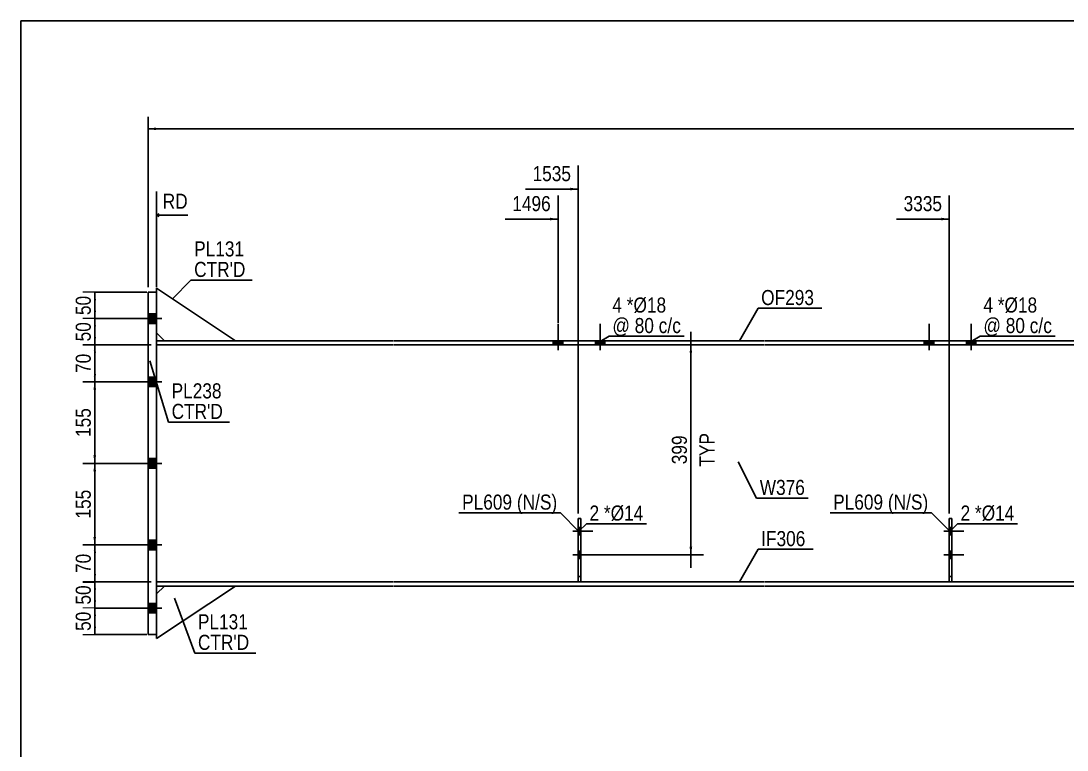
# Model space of a CAD drawing. Header units: millimetres. Extents: x -28 to 374, y -193 to 84.
# Drawn here: x -25.8 to 173, y -54.5 to 84 of the extents above; entities that cross this region are included whole.
import ezdxf

# ---------------------------------------------------------------- set-up
doc = ezdxf.new("R2010")
doc.units = ezdxf.units.MM
doc.linetypes.add('DXK_LINE_DOT1', pattern=[1.8814, 0.9407, -0.9407])
doc.styles.add('Arial Narrow', font='ARIALN.TTF', dxfattribs={"height": 0.2})

# ---------------------------------------------------------------- blocks, each defined once
blk = doc.blocks.new('Unknown-624480868-2904')
at = {"color": 5, "linetype": 'Continuous'}
for p, q in [((374.25, 84.05), (-25.75, 84.05)), ((-25.75, 84.05), (-25.75, -192.95))]:
    blk.add_line(p, q, dxfattribs=at)
blk = doc.blocks.new('Part-624480868-1231 - 1213')
at = {"color": 2, "linetype": 'Continuous'}
for p, q in [((0, -22.5), (45, -22.5)), ((0, -23.3), (45, -23.3)), ((45.1, -22.5), (80.15, -22.5)), ((45.1, -23.3), (115.5, -23.3)), ((115.5, -22.5), (80.65, -22.5)), ((150.65, -22.5), (115.6, -22.5)), ((115.6, -23.3), (186, -23.3)), ((186, -22.5), (151.15, -22.5))]:
    blk.add_line(p, q, dxfattribs=at)
at = {"color": 7, "linetype": 'DXK_LINE_DOT1'}
for p, q in [((0, -23.3), (0, -22.5)), ((80.65, -22.5), (80.15, -22.5)), ((151.15, -22.5), (150.65, -22.5))]:
    blk.add_line(p, q, dxfattribs=at)
blk = doc.blocks.new('Part-624480868-1229 - 1213')
at = {"color": 2, "linetype": 'Continuous'}
for p, q in [((45, 23.3), (0, 23.3)), ((0, 22.5), (45, 22.5)), ((115.5, 23.3), (45.1, 23.3)), ((45.1, 22.5), (115.5, 22.5)), ((186, 23.3), (115.6, 23.3)), ((115.6, 22.5), (186, 22.5))]:
    blk.add_line(p, q, dxfattribs=at)
at = {"color": 7, "linetype": 'DXK_LINE_DOT1'}
blk.add_line((0, 23.3), (0, 22.5), dxfattribs=at)
blk = doc.blocks.new('Part-624480868-1233 - 1213')
at = {"color": 2, "linetype": 'Continuous'}
for p, q in [((-1.6, 32.5), (0, 32.5)), ((-1.6, 32.5), (-1.6, -32.5)), ((0, 32.5), (0, -32.5)), ((-1.6, -32.5), (0, -32.5))]:
    blk.add_line(p, q, dxfattribs=at)
blk = doc.blocks.new('Part-624480868-1236 - 1213')
at = {"color": 2, "linetype": 'Continuous'}
for p, q in [((0, 32.5), (0, 33.3)), ((0, 33.3), (15, 23.3)), ((1.5, 23.3), (0, 24.8))]:
    blk.add_line(p, q, dxfattribs=at)
at = {"color": 7, "linetype": 'DXK_LINE_DOT1'}
for p, q in [((0, 24.8), (0, 32.5)), ((15, 23.3), (1.5, 23.3))]:
    blk.add_line(p, q, dxfattribs=at)
blk = doc.blocks.new('Part-624480868-1238 - 1213')
at = {"color": 2, "linetype": 'Continuous'}
for p, q in [((15, -23.3), (0, -33.3)), ((1.5, -23.3), (0, -24.8)), ((0, -33.3), (0, -32.5))]:
    blk.add_line(p, q, dxfattribs=at)
at = {"color": 7, "linetype": 'DXK_LINE_DOT1'}
for p, q in [((1.5, -23.3), (15, -23.3)), ((0, -24.8), (0, -32.5))]:
    blk.add_line(p, q, dxfattribs=at)
blk = doc.blocks.new('Bolt-624480868-5428 - 1213')
at = {"linetype": 'Continuous'}
blk.add_hatch(color=3, dxfattribs=at).paths.add_polyline_path([(80.15, -12.18), (80.15, -13.58), (80.65, -13.58), (80.65, -12.18)])
at = {"color": 3, "linetype": 'Continuous'}
for p, q in [((79.1, -12.88), (82.9, -12.88)), ((80.15, -12.18), (80.65, -12.18)), ((80.15, -13.58), (80.65, -13.58))]:
    blk.add_line(p, q, dxfattribs=at)
blk = doc.blocks.new('Bolt-624480868-5427 - 1213')
at = {"linetype": 'Continuous'}
blk.add_hatch(color=3, dxfattribs=at).paths.add_polyline_path([(80.15, -16.65), (80.15, -18.05), (80.65, -18.05), (80.65, -16.65)])
at = {"color": 3, "linetype": 'Continuous'}
for p, q in [((79.1, -17.35), (82.9, -17.35)), ((80.15, -16.65), (80.65, -16.65)), ((80.15, -18.05), (80.65, -18.05))]:
    blk.add_line(p, q, dxfattribs=at)
blk = doc.blocks.new('Part-624480868-1252 - 1213')
at = {"color": 7, "linetype": 'DXK_LINE_DOT1'}
for p, q in [((0, 22.5), (0, -22.5)), ((0, 22.5), (45, 22.5)), ((45.1, 22.5), (115.5, 22.5)), ((115.6, 22.5), (186, 22.5)), ((0, -22.5), (45, -22.5)), ((45.1, -22.5), (80.15, -22.5)), ((80.65, -22.5), (115.5, -22.5)), ((115.6, -22.5), (150.65, -22.5)), ((151.15, -22.5), (186, -22.5))]:
    blk.add_line(p, q, dxfattribs=at)
blk = doc.blocks.new('Bolt-624480868-1261 - 1213')
at = {"linetype": 'Continuous'}
for points in [[(-1.6, 28.4), (-1.6, 26.6), (0, 26.6), (0, 28.4)], [(-1.6, 28.4), (-1.6, 26.6), (0, 26.6), (0, 28.4)], [(-1.6, 16.4), (-1.6, 14.6), (0, 14.6), (0, 16.4)], [(-1.6, 16.4), (-1.6, 14.6), (0, 14.6), (0, 16.4)], [(-1.6, 0.9), (-1.6, -0.9), (0, -0.9), (0, 0.9)], [(-1.6, 0.9), (-1.6, -0.9), (0, -0.9), (0, 0.9)], [(-1.6, -14.6), (-1.6, -16.4), (0, -16.4), (0, -14.6)], [(-1.6, -14.6), (-1.6, -16.4), (0, -16.4), (0, -14.6)], [(-1.6, -26.6), (-1.6, -28.4), (0, -28.4), (0, -26.6)], [(-1.6, -26.6), (-1.6, -28.4), (0, -28.4), (0, -26.6)]]:
    blk.add_hatch(color=3, dxfattribs=at).paths.add_polyline_path(points)
at = {"color": 3, "linetype": 'Continuous'}
for p, q in [((0, 28.4), (-1.6, 28.4)), ((0, 28.4), (-1.6, 28.4)), ((1, 27.5), (-5.5, 27.5)), ((1, 27.5), (-5.5, 27.5)), ((0, 26.6), (-1.6, 26.6)), ((0, 26.6), (-1.6, 26.6)), ((0, 16.4), (-1.6, 16.4)), ((0, 16.4), (-1.6, 16.4)), ((1, 15.5), (-5.5, 15.5)), ((1, 15.5), (-5.5, 15.5)), ((0, 14.6), (-1.6, 14.6)), ((0, 14.6), (-1.6, 14.6)), ((0, 0.9), (-1.6, 0.9)), ((0, 0.9), (-1.6, 0.9)), ((1, 0), (-5.5, 0)), ((1, 0), (-5.5, 0)), ((0, -0.9), (-1.6, -0.9)), ((0, -0.9), (-1.6, -0.9)), ((1, -15.5), (-5.5, -15.5)), ((1, -15.5), (-5.5, -15.5)), ((0, -14.6), (-1.6, -14.6)), ((0, -14.6), (-1.6, -14.6)), ((0, -16.4), (-1.6, -16.4)), ((0, -16.4), (-1.6, -16.4)), ((1, -27.5), (-5.5, -27.5)), ((1, -27.5), (-5.5, -27.5)), ((0, -26.6), (-1.6, -26.6)), ((0, -26.6), (-1.6, -26.6)), ((0, -28.4), (-1.6, -28.4)), ((0, -28.4), (-1.6, -28.4))]:
    blk.add_line(p, q, dxfattribs=at)
blk = doc.blocks.new('Part-624480868-5412 - 1213')
at = {"color": 2, "linetype": 'Continuous'}
for p, q in [((80.15, -22.5), (80.15, -10.5)), ((80.15, -10.5), (80.15, -10.5)), ((80.15, -10.5), (80.65, -10.5)), ((80.65, -10.5), (80.65, -22.5)), ((80.65, -10.5), (80.65, -10.5)), ((80.15, -22.5), (80.15, -22.5)), ((80.15, -22.5), (80.65, -22.5)), ((80.65, -22.5), (80.65, -22.5))]:
    blk.add_line(p, q, dxfattribs=at)
at = {"color": 7, "linetype": 'DXK_LINE_DOT1'}
for p, q in [((80.15, -10.5), (80.15, -21.5)), ((80.15, -10.5), (80.65, -10.5)), ((80.65, -21.5), (80.65, -10.5)), ((80.15, -21.5), (80.15, -22.5)), ((80.15, -21.5), (80.65, -21.5)), ((80.65, -22.5), (80.65, -21.5)), ((80.15, -22.5), (80.65, -22.5))]:
    blk.add_line(p, q, dxfattribs=at)
blk = doc.blocks.new('Bolt-624480868-5421 - 1213')
at = {"linetype": 'Continuous'}
for points in [[(147.7, 23.3), (145.9, 23.3), (145.9, 22.5), (147.7, 22.5)], [(147.7, 23.3), (145.9, 23.3), (145.9, 22.5), (147.7, 22.5)], [(155.7, 23.3), (153.9, 23.3), (153.9, 22.5), (155.7, 22.5)], [(155.7, 23.3), (153.9, 23.3), (153.9, 22.5), (155.7, 22.5)]]:
    blk.add_hatch(color=3, dxfattribs=at).paths.add_polyline_path(points)
at = {"color": 3, "linetype": 'Continuous'}
for p, q in [((146.8, 21.5), (146.8, 26.5)), ((146.8, 21.5), (146.8, 26.5)), ((154.8, 21.5), (154.8, 26.5)), ((154.8, 21.5), (154.8, 26.5)), ((145.9, 22.5), (145.9, 23.3)), ((145.9, 22.5), (145.9, 23.3)), ((147.7, 22.5), (147.7, 23.3)), ((147.7, 22.5), (147.7, 23.3)), ((153.9, 22.5), (153.9, 23.3)), ((153.9, 22.5), (153.9, 23.3)), ((155.7, 22.5), (155.7, 23.3)), ((155.7, 22.5), (155.7, 23.3))]:
    blk.add_line(p, q, dxfattribs=at)
blk = doc.blocks.new('Bolt-624480868-5432 - 1213')
at = {"linetype": 'Continuous'}
blk.add_hatch(color=3, dxfattribs=at).paths.add_polyline_path([(150.65, -12.18), (150.65, -13.58), (151.15, -13.58), (151.15, -12.18)])
at = {"color": 3, "linetype": 'Continuous'}
for p, q in [((149.6, -12.88), (153.4, -12.88)), ((150.65, -12.18), (151.15, -12.18)), ((150.65, -13.58), (151.15, -13.58))]:
    blk.add_line(p, q, dxfattribs=at)
blk = doc.blocks.new('Bolt-624480868-5431 - 1213')
at = {"linetype": 'Continuous'}
blk.add_hatch(color=3, dxfattribs=at).paths.add_polyline_path([(150.65, -16.65), (150.65, -18.05), (151.15, -18.05), (151.15, -16.65)])
at = {"color": 3, "linetype": 'Continuous'}
for p, q in [((149.6, -17.35), (153.4, -17.35)), ((150.65, -16.65), (151.15, -16.65)), ((150.65, -18.05), (151.15, -18.05))]:
    blk.add_line(p, q, dxfattribs=at)
blk = doc.blocks.new('Part-624480868-5414 - 1213')
at = {"color": 2, "linetype": 'Continuous'}
for p, q in [((150.65, -22.5), (150.65, -10.5)), ((150.65, -10.5), (150.65, -10.5)), ((150.65, -10.5), (151.15, -10.5)), ((151.15, -10.5), (151.15, -22.5)), ((151.15, -10.5), (151.15, -10.5)), ((150.65, -22.5), (150.65, -22.5)), ((150.65, -22.5), (151.15, -22.5)), ((151.15, -22.5), (151.15, -22.5))]:
    blk.add_line(p, q, dxfattribs=at)
at = {"color": 7, "linetype": 'DXK_LINE_DOT1'}
for p, q in [((150.65, -10.5), (150.65, -21.5)), ((150.65, -10.5), (151.15, -10.5)), ((151.15, -21.5), (151.15, -10.5)), ((150.65, -21.5), (150.65, -22.5)), ((150.65, -21.5), (151.15, -21.5)), ((151.15, -22.5), (151.15, -21.5))]:
    blk.add_line(p, q, dxfattribs=at)
blk = doc.blocks.new('Bolt-624480868-5422 - 1213')
at = {"linetype": 'Continuous'}
for points in [[(77.2, 23.3), (75.4, 23.3), (75.4, 22.5), (77.2, 22.5)], [(77.2, 23.3), (75.4, 23.3), (75.4, 22.5), (77.2, 22.5)], [(85.2, 23.3), (83.4, 23.3), (83.4, 22.5), (85.2, 22.5)], [(85.2, 23.3), (83.4, 23.3), (83.4, 22.5), (85.2, 22.5)]]:
    blk.add_hatch(color=3, dxfattribs=at).paths.add_polyline_path(points)
at = {"color": 3, "linetype": 'Continuous'}
for p, q in [((76.3, 21.5), (76.3, 26.5)), ((76.3, 21.5), (76.3, 26.5)), ((84.3, 21.5), (84.3, 26.5)), ((84.3, 21.5), (84.3, 26.5)), ((75.4, 22.5), (75.4, 23.3)), ((75.4, 22.5), (75.4, 23.3)), ((77.2, 22.5), (77.2, 23.3)), ((77.2, 22.5), (77.2, 23.3)), ((83.4, 22.5), (83.4, 23.3)), ((83.4, 22.5), (83.4, 23.3)), ((85.2, 22.5), (85.2, 23.3)), ((85.2, 22.5), (85.2, 23.3))]:
    blk.add_line(p, q, dxfattribs=at)
blk = doc.blocks.new('StraightDimension-624480868-6967 - 1213')
at = {"linetype": 'Continuous'}
blk.add_hatch(color=7, dxfattribs=at).paths.add_polyline_path([(-0.1, 63.3), (-1.6, 63.55), (-0.1, 63.8)])
at = {"color": 7, "linetype": 'Continuous'}
for p, q in [((-1.6, 33.5), (-1.6, 65.8)), ((-1.6, 63.55), (354.88, 63.55))]:
    blk.add_line(p, q, dxfattribs=at)
at = {"color": 0}
blk.add_wipeout([(180.9, 63.7), (180.9, 67.9), (172.39, 67.9), (172.39, 63.7)], dxfattribs=at)
blk = doc.blocks.new('StraightDimension-624480868-3328 - 1213')
at = {"linetype": 'Continuous'}
for points in [[(-11.98, -24), (-11.73, -22.5), (-11.48, -24)], [(-11.48, -26), (-11.73, -27.5), (-11.98, -26)]]:
    blk.add_hatch(color=7, dxfattribs=at).paths.add_polyline_path(points)
at = {"color": 7, "linetype": 'Continuous'}
for p, q in [((-1, -22.5), (-13.98, -22.5)), ((-11.73, -27.5), (-11.73, -22.5)), ((-1, -27.5), (-13.98, -27.5))]:
    blk.add_line(p, q, dxfattribs=at)
at = {"color": 0}
blk.add_wipeout([(-11.88, -22.57), (-16.08, -22.57), (-16.08, -27.43), (-11.88, -27.43)], dxfattribs=at)
at = {"color": 3, "style": 'Arial Narrow'}
blk.add_text('50', height=2.863, rotation=90.0002, dxfattribs=at).set_placement((-12.48, -26.83))
blk = doc.blocks.new('StraightDimension-624480868-3322 - 1213')
at = {"linetype": 'Continuous'}
for points in [[(-11.98, 31), (-11.73, 32.5), (-11.48, 31)], [(-11.48, 29), (-11.73, 27.5), (-11.98, 29)]]:
    blk.add_hatch(color=7, dxfattribs=at).paths.add_polyline_path(points)
at = {"color": 7, "linetype": 'Continuous'}
for p, q in [((-1.8, 32.5), (-13.98, 32.5)), ((-11.73, 27.5), (-11.73, 32.5)), ((-1, 27.5), (-13.98, 27.5))]:
    blk.add_line(p, q, dxfattribs=at)
at = {"color": 0}
blk.add_wipeout([(-11.88, 32.43), (-16.08, 32.43), (-16.08, 27.57), (-11.88, 27.57)], dxfattribs=at)
at = {"color": 3, "style": 'Arial Narrow'}
blk.add_text('50', height=2.863, rotation=90.0002, dxfattribs=at).set_placement((-12.48, 28.17))
blk = doc.blocks.new('StraightDimension-624480868-3323 - 1213')
at = {"linetype": 'Continuous'}
for points in [[(-11.98, 26), (-11.73, 27.5), (-11.48, 26)], [(-11.48, 24), (-11.73, 22.5), (-11.98, 24)]]:
    blk.add_hatch(color=7, dxfattribs=at).paths.add_polyline_path(points)
at = {"color": 7, "linetype": 'Continuous'}
for p, q in [((-1, 27.5), (-13.98, 27.5)), ((-11.73, 22.5), (-11.73, 27.5)), ((-1, 22.5), (-13.98, 22.5))]:
    blk.add_line(p, q, dxfattribs=at)
at = {"color": 0}
blk.add_wipeout([(-11.88, 27.43), (-16.08, 27.43), (-16.08, 22.57), (-11.88, 22.57)], dxfattribs=at)
at = {"color": 3, "style": 'Arial Narrow'}
blk.add_text('50', height=2.863, rotation=90.0002, dxfattribs=at).set_placement((-12.48, 23.17))
blk = doc.blocks.new('StraightDimension-624480868-3324 - 1213')
at = {"linetype": 'Continuous'}
for points in [[(-11.98, 21), (-11.73, 22.5), (-11.48, 21)], [(-11.48, 17), (-11.73, 15.5), (-11.98, 17)]]:
    blk.add_hatch(color=7, dxfattribs=at).paths.add_polyline_path(points)
at = {"color": 7, "linetype": 'Continuous'}
for p, q in [((-1, 22.5), (-13.98, 22.5)), ((-11.73, 15.5), (-11.73, 22.5)), ((-1, 15.5), (-13.98, 15.5))]:
    blk.add_line(p, q, dxfattribs=at)
at = {"color": 0}
blk.add_wipeout([(-11.88, 21.43), (-16.08, 21.43), (-16.08, 16.57), (-11.88, 16.57)], dxfattribs=at)
at = {"color": 3, "style": 'Arial Narrow'}
blk.add_text('70', height=2.863, rotation=90.0002, dxfattribs=at).set_placement((-12.48, 17.17))
blk = doc.blocks.new('StraightDimension-624480868-3325 - 1213')
at = {"linetype": 'Continuous'}
for points in [[(-11.98, 14), (-11.73, 15.5), (-11.48, 14)], [(-11.48, 1.5), (-11.73, 0), (-11.98, 1.5)]]:
    blk.add_hatch(color=7, dxfattribs=at).paths.add_polyline_path(points)
at = {"color": 7, "linetype": 'Continuous'}
for p, q in [((-1, 15.5), (-13.98, 15.5)), ((-11.73, 0), (-11.73, 15.5)), ((-1, 0), (-13.98, 0))]:
    blk.add_line(p, q, dxfattribs=at)
at = {"color": 0}
blk.add_wipeout([(-11.88, 11.09), (-16.08, 11.09), (-16.08, 4.41), (-11.88, 4.41)], dxfattribs=at)
at = {"color": 3, "style": 'Arial Narrow'}
blk.add_text('155', height=2.863, rotation=90.0002, dxfattribs=at).set_placement((-12.48, 5.01))
blk = doc.blocks.new('StraightDimension-624480868-3326 - 1213')
at = {"linetype": 'Continuous'}
for points in [[(-11.98, -1.5), (-11.73, 0), (-11.48, -1.5)], [(-11.48, -14), (-11.73, -15.5), (-11.98, -14)]]:
    blk.add_hatch(color=7, dxfattribs=at).paths.add_polyline_path(points)
at = {"color": 7, "linetype": 'Continuous'}
for p, q in [((-1, 0), (-13.98, 0)), ((-11.73, -15.5), (-11.73, 0)), ((-1, -15.5), (-13.98, -15.5))]:
    blk.add_line(p, q, dxfattribs=at)
at = {"color": 0}
blk.add_wipeout([(-11.88, -4.41), (-16.08, -4.41), (-16.08, -11.09), (-11.88, -11.09)], dxfattribs=at)
at = {"color": 3, "style": 'Arial Narrow'}
blk.add_text('155', height=2.863, rotation=90.0002, dxfattribs=at).set_placement((-12.48, -10.49))
blk = doc.blocks.new('StraightDimension-624480868-3327 - 1213')
at = {"linetype": 'Continuous'}
for points in [[(-11.98, -17), (-11.73, -15.5), (-11.48, -17)], [(-11.48, -21), (-11.73, -22.5), (-11.98, -21)]]:
    blk.add_hatch(color=7, dxfattribs=at).paths.add_polyline_path(points)
at = {"color": 7, "linetype": 'Continuous'}
for p, q in [((-1, -15.5), (-13.98, -15.5)), ((-11.73, -22.5), (-11.73, -15.5)), ((-1, -22.5), (-13.98, -22.5))]:
    blk.add_line(p, q, dxfattribs=at)
at = {"color": 0}
blk.add_wipeout([(-11.88, -16.57), (-16.08, -16.57), (-16.08, -21.43), (-11.88, -21.43)], dxfattribs=at)
at = {"color": 3, "style": 'Arial Narrow'}
blk.add_text('70', height=2.863, rotation=90.0002, dxfattribs=at).set_placement((-12.48, -20.83))
blk = doc.blocks.new('StraightDimension-624480868-3329 - 1213')
at = {"linetype": 'Continuous'}
for points in [[(-11.98, -29), (-11.73, -27.5), (-11.48, -29)], [(-11.48, -31), (-11.73, -32.5), (-11.98, -31)]]:
    blk.add_hatch(color=7, dxfattribs=at).paths.add_polyline_path(points)
at = {"color": 7, "linetype": 'Continuous'}
for p, q in [((-1, -27.5), (-13.98, -27.5)), ((-11.73, -32.5), (-11.73, -27.5)), ((-1.8, -32.5), (-13.98, -32.5))]:
    blk.add_line(p, q, dxfattribs=at)
at = {"color": 0}
blk.add_wipeout([(-11.88, -27.57), (-16.08, -27.57), (-16.08, -32.43), (-11.88, -32.43)], dxfattribs=at)
at = {"color": 3, "style": 'Arial Narrow'}
blk.add_text('50', height=2.863, rotation=90.0002, dxfattribs=at).set_placement((-12.48, -31.83))
blk = doc.blocks.new('StraightDimension-624480868-7221 - 1213')
at = {"linetype": 'Continuous'}
blk.add_hatch(color=7, dxfattribs=at).paths.add_polyline_path([(149.15, 46.66), (150.65, 46.41), (149.15, 46.16)])
at = {"color": 7, "linetype": 'Continuous'}
for p, q in [((150.65, -9.5), (150.65, 50.91)), ((140.59, 46.41), (150.65, 46.41))]:
    blk.add_line(p, q, dxfattribs=at)
at = {"color": 0}
blk.add_wipeout([(149.88, 47.31), (149.88, 51.51), (141.36, 51.51), (141.36, 47.31)], dxfattribs=at)
at = {"color": 3, "style": 'Arial Narrow'}
blk.add_text('3335', height=2.863, dxfattribs=at).set_placement((141.96, 47.91))
blk = doc.blocks.new('StraightDimension-624480868-7222 - 1213')
at = {"linetype": 'Continuous'}
blk.add_hatch(color=7, dxfattribs=at).paths.add_polyline_path([(78.65, 52.36), (80.15, 52.11), (78.65, 51.86)])
at = {"color": 7, "linetype": 'Continuous'}
for p, q in [((80.15, -9.5), (80.15, 56.61)), ((70.09, 52.11), (80.15, 52.11))]:
    blk.add_line(p, q, dxfattribs=at)
at = {"color": 0}
blk.add_wipeout([(79.38, 53.01), (79.38, 57.21), (70.86, 57.21), (70.86, 53.01)], dxfattribs=at)
at = {"color": 3, "style": 'Arial Narrow'}
blk.add_text('1535', height=2.863, dxfattribs=at).set_placement((71.46, 53.61))
blk = doc.blocks.new('StraightDimension-624480868-7223 - 1213')
at = {"linetype": 'Continuous'}
blk.add_hatch(color=7, dxfattribs=at).paths.add_polyline_path([(74.8, 46.66), (76.3, 46.41), (74.8, 46.16)])
at = {"color": 7, "linetype": 'Continuous'}
for p, q in [((76.3, 26.68), (76.3, 50.91)), ((66.24, 46.41), (76.3, 46.41))]:
    blk.add_line(p, q, dxfattribs=at)
at = {"color": 0, "linetype": 'Continuous'}
blk.add_wipeout([(6.53, 47.76), (6.53, 51.96), (0.59, 51.96), (0.59, 47.76)], dxfattribs=at)
at = {"color": 7, "linetype": 'Continuous'}
for p, q in [((0, 33.5), (0, 51.66)), ((0.5, 47.41), (0, 47.16)), ((0.5, 46.91), (0, 47.16)), ((5.93, 47.16), (0, 47.16))]:
    blk.add_line(p, q, dxfattribs=at)
at = {"color": 3, "linetype": 'Continuous', "style": 'Arial Narrow'}
blk.add_text('RD', height=2.863, dxfattribs=at).set_placement((1.19, 48.36))
at = {"color": 0}
blk.add_wipeout([(75.52, 47.31), (75.52, 51.51), (67.01, 51.51), (67.01, 47.31)], dxfattribs=at)
at = {"color": 3, "style": 'Arial Narrow'}
blk.add_text('1496', height=2.863, dxfattribs=at).set_placement((67.61, 47.91))
blk = doc.blocks.new('StraightDimension-624480868-7363 - 1213')
at = {"linetype": 'Continuous'}
for points in [[(101.29, 21), (101.54, 22.5), (101.79, 21)], [(101.79, -15.85), (101.54, -17.35), (101.29, -15.85)]]:
    blk.add_hatch(color=7, dxfattribs=at).paths.add_polyline_path(points)
at = {"color": 7, "linetype": 'Continuous'}
for p, q in [((101.54, 22.5), (101.54, 25)), ((100.51, 22.5), (103.94, 22.5)), ((101.54, -17.35), (101.54, 22.5)), ((82.78, -17.35), (103.94, -17.35)), ((101.54, -17.35), (101.54, -19.85))]:
    blk.add_line(p, q, dxfattribs=at)
at = {"color": 0, "linetype": 'Continuous'}
blk.add_wipeout([(106.64, 6.37), (102.44, 6.37), (102.44, -1.22), (106.64, -1.22)], dxfattribs=at)
at = {"color": 0}
blk.add_wipeout([(101.39, 5.92), (97.19, 5.92), (97.19, -0.77), (101.39, -0.77)], dxfattribs=at)
at = {"color": 3, "style": 'Arial Narrow'}
blk.add_text('399', height=2.863, rotation=90.0002, dxfattribs=at).set_placement((100.79, -0.17))
at = {"color": 3, "linetype": 'Continuous', "style": 'Arial Narrow'}
blk.add_text('TYP', height=2.863, rotation=90.0002, dxfattribs=at).set_placement((106.04, -0.62))
blk = doc.blocks.new('MarkSet-624480868-5517 - 1213')
at = {"color": 0}
blk.add_wipeout([(154.62, -10.87), (154.62, -7.87), (152.79, -7.87), (152.79, -10.87)], dxfattribs=at)
blk.add_wipeout([(154.62, -10.87), (154.62, -7.87), (152.79, -7.87), (152.79, -10.87)], dxfattribs=at)
at = {"color": 7, "linetype": 'Continuous'}
blk.add_line((150.78, -12.88), (152.19, -11.47), dxfattribs=at)
at = {"color": 3, "style": 'Arial Narrow'}
blk.add_text('2', height=2.86, dxfattribs=at).set_placement((152.79, -10.87))
at = {"color": 0}
blk.add_wipeout([(156.8, -10.87), (156.8, -7.87), (155.52, -7.87), (155.52, -10.87)], dxfattribs=at)
blk.add_wipeout([(156.8, -10.87), (156.8, -7.87), (155.52, -7.87), (155.52, -10.87)], dxfattribs=at)
blk.add_wipeout([(163.01, -10.87), (163.01, -7.87), (156.8, -7.87), (156.8, -10.87)], dxfattribs=at)
blk.add_wipeout([(163.01, -10.87), (163.01, -7.87), (156.8, -7.87), (156.8, -10.87)], dxfattribs=at)
at = {"color": 7, "linetype": 'Continuous'}
blk.add_line((152.19, -11.47), (163.61, -11.47), dxfattribs=at)
at = {"color": 3, "style": 'Arial Narrow'}
for s, height, p in [('Ø14', 2.863, (156.8, -10.87)), ('*', 2.86, (155.52, -10.87))]:
    blk.add_text(s, height=height, dxfattribs=at).set_placement(p)
blk = doc.blocks.new('Mark-624480868-4330 - 1213')
at = {"color": 0}
blk.add_wipeout([(123.22, -6), (123.22, -3), (114.63, -3), (114.63, -6)], dxfattribs=at)
blk.add_wipeout([(123.22, -6), (123.22, -3), (114.63, -3), (114.63, -6)], dxfattribs=at)
at = {"color": 7, "linetype": 'Continuous'}
for p, q in [((110.5, 0.31), (114.03, -6.6)), ((114.03, -6.6), (123.82, -6.6))]:
    blk.add_line(p, q, dxfattribs=at)
at = {"color": 3, "style": 'Arial Narrow'}
blk.add_text('W376', height=2.863, dxfattribs=at).set_placement((114.63, -6))
blk = doc.blocks.new('Mark-624480868-5527 - 1213')
at = {"color": 0}
blk.add_wipeout([(158.96, 28.65), (158.96, 31.65), (157.13, 31.65), (157.13, 28.65)], dxfattribs=at)
blk.add_wipeout([(158.96, 28.65), (158.96, 31.65), (157.13, 31.65), (157.13, 28.65)], dxfattribs=at)
blk.add_wipeout([(161.14, 28.65), (161.14, 31.65), (159.86, 31.65), (159.86, 28.65)], dxfattribs=at)
blk.add_wipeout([(161.14, 28.65), (161.14, 31.65), (159.86, 31.65), (159.86, 28.65)], dxfattribs=at)
blk.add_wipeout([(167.35, 28.65), (167.35, 31.65), (161.14, 31.65), (161.14, 28.65)], dxfattribs=at)
blk.add_wipeout([(167.35, 28.65), (167.35, 31.65), (161.14, 31.65), (161.14, 28.65)], dxfattribs=at)
at = {"color": 3, "style": 'Arial Narrow'}
blk.add_text('*', height=2.86, dxfattribs=at).set_placement((159.86, 28.65))
at = {"color": 0}
blk.add_wipeout([(170.15, 24.75), (170.15, 27.75), (157.13, 27.75), (157.13, 24.75)], dxfattribs=at)
blk.add_wipeout([(170.15, 24.75), (170.15, 27.75), (157.13, 27.75), (157.13, 24.75)], dxfattribs=at)
at = {"color": 7, "linetype": 'Continuous'}
for p, q in [((154.8, 23.15), (156.53, 24.15)), ((156.53, 24.15), (170.75, 24.15))]:
    blk.add_line(p, q, dxfattribs=at)
at = {"color": 3, "style": 'Arial Narrow'}
for s, height, p in [('4', 2.86, (157.13, 28.65)), ('Ø18', 2.863, (161.14, 28.65)), ('@ 80 c/', 2.863, (157.13, 24.75)), ('c', 2.86, (168.51, 24.75))]:
    blk.add_text(s, height=height, dxfattribs=at).set_placement(p)
blk = doc.blocks.new('Mark-624480868-4300 - 1213')
at = {"color": 0}
blk.add_wipeout([(123.31, -15.73), (123.31, -12.73), (114.9, -12.73), (114.9, -15.73)], dxfattribs=at)
blk.add_wipeout([(123.31, -15.73), (123.31, -12.73), (114.9, -12.73), (114.9, -15.73)], dxfattribs=at)
at = {"color": 7, "linetype": 'Continuous'}
for p, q in [((110.77, -22.5), (114.3, -16.33)), ((114.3, -16.33), (124.81, -16.33))]:
    blk.add_line(p, q, dxfattribs=at)
at = {"color": 3, "style": 'Arial Narrow'}
blk.add_text('IF306', height=2.863, dxfattribs=at).set_placement((114.9, -15.73))
blk = doc.blocks.new('Mark-624480868-5534 - 1213')
at = {"color": 0}
blk.add_wipeout([(67.58, -8.79), (67.58, -5.79), (58.08, -5.79), (58.08, -8.79)], dxfattribs=at)
blk.add_wipeout([(67.58, -8.79), (67.58, -5.79), (58.08, -5.79), (58.08, -8.79)], dxfattribs=at)
at = {"color": 3, "style": 'Arial Narrow'}
blk.add_text('PL609', height=2.863, dxfattribs=at).set_placement((58.08, -8.79))
at = {"color": 0}
blk.add_wipeout([(76.14, -8.79), (76.14, -5.79), (68.48, -5.79), (68.48, -8.79)], dxfattribs=at)
blk.add_wipeout([(76.14, -8.79), (76.14, -5.79), (68.48, -5.79), (68.48, -8.79)], dxfattribs=at)
at = {"color": 7, "linetype": 'Continuous'}
for p in [(57.48, -9.39), (80.28, -12.93)]:
    blk.add_line(p, (76.74, -9.39), dxfattribs=at)
at = {"color": 3, "style": 'Arial Narrow'}
for s, p in [('(N/', (68.48, -8.79)), ('S)', (72.86, -8.79))]:
    blk.add_text(s, height=2.863, dxfattribs=at).set_placement(p)
blk = doc.blocks.new('Mark-624480868-4297 - 1213')
at = {"color": 0}
blk.add_wipeout([(124.95, 30.07), (124.95, 33.07), (114.9, 33.07), (114.9, 30.07)], dxfattribs=at)
blk.add_wipeout([(124.95, 30.07), (124.95, 33.07), (114.9, 33.07), (114.9, 30.07)], dxfattribs=at)
at = {"color": 7, "linetype": 'Continuous'}
for p, q in [((110.77, 23.3), (114.3, 29.47)), ((114.3, 29.47), (126.45, 29.47))]:
    blk.add_line(p, q, dxfattribs=at)
at = {"color": 3, "style": 'Arial Narrow'}
blk.add_text('OF293', height=2.863, dxfattribs=at).set_placement((114.9, 30.07))
blk = doc.blocks.new('Mark-624480868-4303 - 1213')
at = {"color": 0}
blk.add_wipeout([(12.39, 12.34), (12.39, 15.34), (2.88, 15.34), (2.88, 12.34)], dxfattribs=at)
blk.add_wipeout([(12.39, 12.34), (12.39, 15.34), (2.88, 15.34), (2.88, 12.34)], dxfattribs=at)
blk.add_wipeout([(12.64, 8.44), (12.64, 11.44), (2.88, 11.44), (2.88, 8.44)], dxfattribs=at)
blk.add_wipeout([(12.64, 8.44), (12.64, 11.44), (2.88, 11.44), (2.88, 8.44)], dxfattribs=at)
at = {"color": 7, "linetype": 'Continuous'}
for p, q in [((-1.25, 19.47), (2.28, 7.84)), ((2.28, 7.84), (13.89, 7.84))]:
    blk.add_line(p, q, dxfattribs=at)
at = {"color": 3, "style": 'Arial Narrow'}
blk.add_text('PL238', height=2.863, dxfattribs=at).set_placement((2.88, 12.34))
at = {"color": 1, "style": 'Arial Narrow'}
blk.add_text("CTR'D", height=2.863, dxfattribs=at).set_placement((2.88, 8.44))
blk = doc.blocks.new('Mark-624480868-4306 - 1213')
at = {"color": 0}
blk.add_wipeout([(16.67, 39.31), (16.67, 42.31), (7.16, 42.31), (7.16, 39.31)], dxfattribs=at)
blk.add_wipeout([(16.67, 39.31), (16.67, 42.31), (7.16, 42.31), (7.16, 39.31)], dxfattribs=at)
blk.add_wipeout([(16.92, 35.41), (16.92, 38.41), (7.16, 38.41), (7.16, 35.41)], dxfattribs=at)
blk.add_wipeout([(16.92, 35.41), (16.92, 38.41), (7.16, 38.41), (7.16, 35.41)], dxfattribs=at)
at = {"color": 7, "linetype": 'Continuous'}
for p, q in [((3.03, 31.27), (6.56, 34.81)), ((6.56, 34.81), (18.17, 34.81))]:
    blk.add_line(p, q, dxfattribs=at)
at = {"color": 3, "style": 'Arial Narrow'}
blk.add_text('PL131', height=2.863, dxfattribs=at).set_placement((7.16, 39.31))
at = {"color": 1, "style": 'Arial Narrow'}
blk.add_text("CTR'D", height=2.863, dxfattribs=at).set_placement((7.16, 35.41))
blk = doc.blocks.new('Mark-624480868-4309 - 1213')
at = {"color": 0}
blk.add_wipeout([(17.39, -31.53), (17.39, -28.53), (7.88, -28.53), (7.88, -31.53)], dxfattribs=at)
blk.add_wipeout([(17.39, -31.53), (17.39, -28.53), (7.88, -28.53), (7.88, -31.53)], dxfattribs=at)
blk.add_wipeout([(17.64, -35.43), (17.64, -32.43), (7.88, -32.43), (7.88, -35.43)], dxfattribs=at)
blk.add_wipeout([(17.64, -35.43), (17.64, -32.43), (7.88, -32.43), (7.88, -35.43)], dxfattribs=at)
at = {"color": 7, "linetype": 'Continuous'}
for p, q in [((3.45, -25.61), (7.28, -36.03)), ((7.28, -36.03), (18.89, -36.03))]:
    blk.add_line(p, q, dxfattribs=at)
at = {"color": 3, "style": 'Arial Narrow'}
blk.add_text('PL131', height=2.863, dxfattribs=at).set_placement((7.88, -31.53))
at = {"color": 1, "style": 'Arial Narrow'}
blk.add_text("CTR'D", height=2.863, dxfattribs=at).set_placement((7.88, -35.43))
blk = doc.blocks.new('Mark-624480868-5528 - 1213')
at = {"color": 0}
blk.add_wipeout([(88.46, 28.65), (88.46, 31.65), (86.63, 31.65), (86.63, 28.65)], dxfattribs=at)
blk.add_wipeout([(88.46, 28.65), (88.46, 31.65), (86.63, 31.65), (86.63, 28.65)], dxfattribs=at)
blk.add_wipeout([(90.64, 28.65), (90.64, 31.65), (89.36, 31.65), (89.36, 28.65)], dxfattribs=at)
blk.add_wipeout([(90.64, 28.65), (90.64, 31.65), (89.36, 31.65), (89.36, 28.65)], dxfattribs=at)
blk.add_wipeout([(96.85, 28.65), (96.85, 31.65), (90.64, 31.65), (90.64, 28.65)], dxfattribs=at)
blk.add_wipeout([(96.85, 28.65), (96.85, 31.65), (90.64, 31.65), (90.64, 28.65)], dxfattribs=at)
at = {"color": 3, "style": 'Arial Narrow'}
blk.add_text('*', height=2.86, dxfattribs=at).set_placement((89.36, 28.65))
at = {"color": 0}
blk.add_wipeout([(99.65, 24.75), (99.65, 27.75), (86.63, 27.75), (86.63, 24.75)], dxfattribs=at)
blk.add_wipeout([(99.65, 24.75), (99.65, 27.75), (86.63, 27.75), (86.63, 24.75)], dxfattribs=at)
at = {"color": 7, "linetype": 'Continuous'}
for p, q in [((84.3, 23.15), (86.03, 24.15)), ((86.03, 24.15), (100.25, 24.15))]:
    blk.add_line(p, q, dxfattribs=at)
at = {"color": 3, "style": 'Arial Narrow'}
for s, height, p in [('4', 2.86, (86.63, 28.65)), ('Ø18', 2.863, (90.64, 28.65)), ('@ 80 c/', 2.863, (86.63, 24.75)), ('c', 2.86, (98.01, 24.75))]:
    blk.add_text(s, height=height, dxfattribs=at).set_placement(p)
blk = doc.blocks.new('MarkSet-624480868-5512 - 1213')
at = {"color": 0}
blk.add_wipeout([(84.12, -10.87), (84.12, -7.87), (82.29, -7.87), (82.29, -10.87)], dxfattribs=at)
blk.add_wipeout([(84.12, -10.87), (84.12, -7.87), (82.29, -7.87), (82.29, -10.87)], dxfattribs=at)
at = {"color": 7, "linetype": 'Continuous'}
blk.add_line((80.28, -12.88), (81.69, -11.47), dxfattribs=at)
at = {"color": 3, "style": 'Arial Narrow'}
blk.add_text('2', height=2.86, dxfattribs=at).set_placement((82.29, -10.87))
at = {"color": 0}
blk.add_wipeout([(86.3, -10.87), (86.3, -7.87), (85.02, -7.87), (85.02, -10.87)], dxfattribs=at)
blk.add_wipeout([(86.3, -10.87), (86.3, -7.87), (85.02, -7.87), (85.02, -10.87)], dxfattribs=at)
blk.add_wipeout([(92.51, -10.87), (92.51, -7.87), (86.3, -7.87), (86.3, -10.87)], dxfattribs=at)
blk.add_wipeout([(92.51, -10.87), (92.51, -7.87), (86.3, -7.87), (86.3, -10.87)], dxfattribs=at)
at = {"color": 7, "linetype": 'Continuous'}
blk.add_line((81.69, -11.47), (93.11, -11.47), dxfattribs=at)
at = {"color": 3, "style": 'Arial Narrow'}
for s, height, p in [('Ø14', 2.863, (86.3, -10.87)), ('*', 2.86, (85.02, -10.87))]:
    blk.add_text(s, height=height, dxfattribs=at).set_placement(p)
blk = doc.blocks.new('Mark-624480868-5537 - 1213')
at = {"color": 0}
blk.add_wipeout([(138.08, -8.79), (138.08, -5.79), (128.58, -5.79), (128.58, -8.79)], dxfattribs=at)
blk.add_wipeout([(138.08, -8.79), (138.08, -5.79), (128.58, -5.79), (128.58, -8.79)], dxfattribs=at)
at = {"color": 3, "style": 'Arial Narrow'}
blk.add_text('PL609', height=2.863, dxfattribs=at).set_placement((128.58, -8.79))
at = {"color": 0}
blk.add_wipeout([(146.64, -8.79), (146.64, -5.79), (138.98, -5.79), (138.98, -8.79)], dxfattribs=at)
blk.add_wipeout([(146.64, -8.79), (146.64, -5.79), (138.98, -5.79), (138.98, -8.79)], dxfattribs=at)
at = {"color": 7, "linetype": 'Continuous'}
for p in [(127.98, -9.39), (150.78, -12.93)]:
    blk.add_line(p, (147.24, -9.39), dxfattribs=at)
at = {"color": 3, "style": 'Arial Narrow'}
for s, p in [('(N/', (138.98, -8.79)), ('S)', (143.36, -8.79))]:
    blk.add_text(s, height=2.863, dxfattribs=at).set_placement(p)

msp = doc.modelspace()

# ---------------------------------------------------------------- block references
for name in ['Unknown-624480868-2904', 'Part-624480868-1233 - 1213', 'Part-624480868-1236 - 1213', 'Bolt-624480868-1261 - 1213', 'Bolt-624480868-5422 - 1213', 'Bolt-624480868-5421 - 1213', 'Part-624480868-1229 - 1213', 'Part-624480868-1252 - 1213', 'Part-624480868-5412 - 1213', 'Part-624480868-5414 - 1213', 'Bolt-624480868-5428 - 1213', 'Bolt-624480868-5432 - 1213', 'Bolt-624480868-5427 - 1213', 'Bolt-624480868-5431 - 1213', 'Part-624480868-1231 - 1213', 'Part-624480868-1238 - 1213']:
    msp.add_blockref(name, (0, 0))

# ---------------------------------------------------------------- next in the draw order: block references
for name in ['StraightDimension-624480868-6967 - 1213', 'Mark-624480868-4330 - 1213', 'Mark-624480868-4300 - 1213', 'StraightDimension-624480868-3328 - 1213', 'Mark-624480868-4309 - 1213']:
    msp.add_blockref(name, (0, 0))

# ---------------------------------------------------------------- next in the draw order: block references
for name in ['StraightDimension-624480868-7222 - 1213', 'StraightDimension-624480868-7221 - 1213', 'StraightDimension-624480868-3322 - 1213', 'Mark-624480868-4297 - 1213', 'Mark-624480868-5527 - 1213', 'StraightDimension-624480868-7363 - 1213', 'StraightDimension-624480868-3329 - 1213']:
    msp.add_blockref(name, (0, 0))

# ---------------------------------------------------------------- next in the draw order: block references
for name in ['StraightDimension-624480868-7223 - 1213', 'Mark-624480868-5528 - 1213', 'StraightDimension-624480868-3323 - 1213', 'Mark-624480868-5534 - 1213', 'MarkSet-624480868-5517 - 1213']:
    msp.add_blockref(name, (0, 0))

# ---------------------------------------------------------------- next in the draw order: block references
for name in ['Mark-624480868-4306 - 1213', 'StraightDimension-624480868-3324 - 1213', 'Mark-624480868-5537 - 1213', 'MarkSet-624480868-5512 - 1213']:
    msp.add_blockref(name, (0, 0))

# ---------------------------------------------------------------- next in the draw order: block references
msp.add_blockref('StraightDimension-624480868-3325 - 1213', (0, 0))

# ---------------------------------------------------------------- next in the draw order: block references
for name in ['Mark-624480868-4303 - 1213', 'StraightDimension-624480868-3326 - 1213']:
    msp.add_blockref(name, (0, 0))

# ---------------------------------------------------------------- next in the draw order: block references
msp.add_blockref('StraightDimension-624480868-3327 - 1213', (0, 0))

doc.saveas('drawing.dxf')
